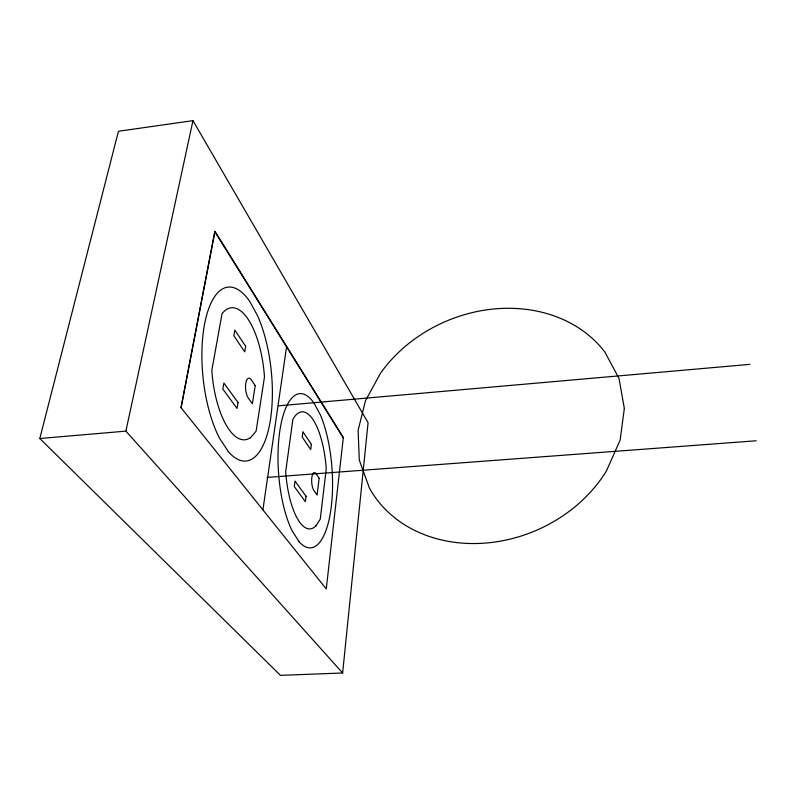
<?xml version="1.0" encoding="UTF-8"?>
<svg xmlns="http://www.w3.org/2000/svg" width="796" height="796" viewBox="0 0 796 796"><rect width="100%" height="100%" fill="white"/><g stroke="black" fill="none" stroke-linecap="round" stroke-linejoin="round"><path stroke-width="1.19" d="M342.628 672.988L368.07 422.736L192.97 120.634L118.435 131.27L39.8 438.516L280.471 675.366L342.628 672.988L125.887 431.134L39.8 438.516M315.962 525.947L320.271 519.091L326.251 468.834A58.665 20.328 86 0 0 292.918 419.223L285.694 471.68A58.665 20.328 86 0 0 315.992 525.748M262.899 509.858L286.57 346.887M250.471 437.77L256.123 431.124L264.481 376.906A66.327 25.96 84.1 0 0 222.034 313.724L211.816 370.369A66.327 25.96 84.1 0 0 250.501 437.561M181.09 407.781L214.97 231.298L343.335 437.472L326.27 588.931L181.01 407.671L214.801 231.696L343.285 437.919M125.887 431.134L192.97 120.634M278.361 405.851L749.902 364.359M267.088 477.421L756.2 440.775M319.146 478.217L317.097 495.052L313.942 490.605A9.602 3.264 86.2 0 1 311.813 477.61A9.602 3.264 86.2 0 1 316.032 473.7L319.146 478.217M306.052 496.236L305.365 501.689L294.281 486.565L295.017 481.033L306.052 496.236M311.365 444.377L310.699 449.591L302.181 436.974L302.878 431.711L311.365 444.377M624.333 408.447L620.144 440.059L606.393 471.033A136.643 113.878 -23 0 1 484.276 543.161A136.643 113.878 -23 0 1 369.384 488.008L359.304 460.098L358.11 430.337L365.483 400.706L380.647 373.006A136.643 113.878 -23 0 1 605.03 352.3L619.029 378.518L624.333 408.447M255.227 385.602L252.352 403.761L248.342 398.109A10.816 4.159 84.4 0 1 245.765 383.204A10.816 4.159 84.4 0 1 251.267 379.861L255.227 385.602M245.646 346.28L244.72 351.882L233.855 335.793L234.83 330.121L245.646 346.28M238.034 402.537L237.059 408.438L222.84 389.025L223.885 383.035L238.034 402.537M228.303 451.581L219.457 438.099A87.431 34.258 84.1 0 1 205.348 320.32A87.431 34.258 84.1 0 1 249.835 301.585L257.615 315.843A87.431 34.258 84.1 0 1 269.088 427.064A87.431 34.258 84.1 0 1 228.303 451.581M299.077 541.678L292.192 530.962A77.312 26.815 86 0 1 280.321 427.77A77.312 26.815 86 0 1 314.171 403.313L320.33 414.806A77.312 26.815 86 0 1 330.34 513.161A77.312 26.815 86 0 1 299.077 541.678"/></g></svg>
